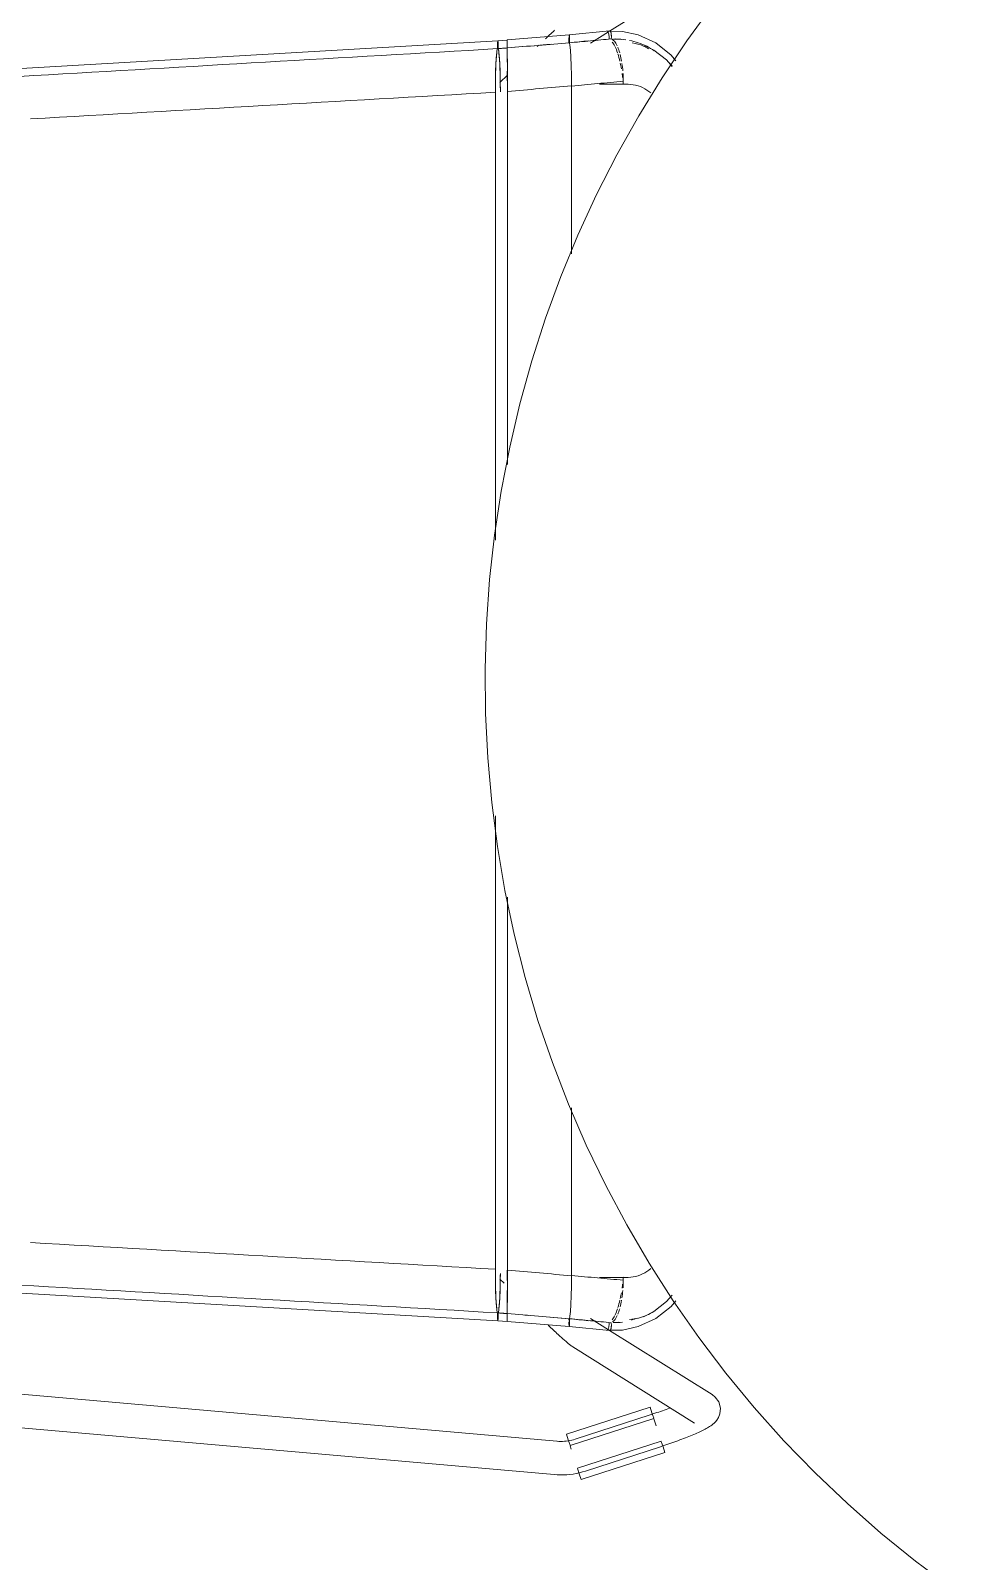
# Model space of a CAD drawing. Header units: millimetres. Extents: x 155927 to 295199, y -4084 to 97293.
# Drawn here: x 159186 to 159516, y 25192 to 25741 of the extents above; entities that cross this region are included whole.
import ezdxf

# ---------------------------------------------------------------- set-up
doc = ezdxf.new("R2010")
doc.units = ezdxf.units.MM
doc.header["$MEASUREMENT"] = 0
doc.layers.add('I-FURN', color=8, linetype='CONTINUOUS', lineweight=9)

msp = doc.modelspace()

# ---------------------------------------------------------------- linework, layer by layer
at = {"layer": 'I-FURN'}
for p, q in [((159393.18, 25740.85), (159429.95, 25763.88)), ((159430.34, 25750.32), (159420.9, 25737.4)), ((159356.53, 25737.67), (159378.73, 25739.49)), ((159371.69, 25739.47), (159371.22, 25739.03)), ((159372.15, 25739.9), (159371.69, 25739.47)), ((159372.6, 25740.32), (159372.15, 25739.9)), ((159373.05, 25740.74), (159372.6, 25740.32)), ((159373.48, 25741.14), (159373.05, 25740.74)), ((159378.68, 25739.25), (159378.66, 25738.95)), ((159378.66, 25738.95), (159378.68, 25739.24)), ((159378.7, 25739.43), (159378.68, 25739.25)), ((159378.68, 25739.24), (159378.7, 25739.43)), ((159378.73, 25739.5), (159378.7, 25739.43)), ((159378.7, 25739.43), (159378.73, 25739.49)), ((159378.73, 25739.5), (159393.22, 25740.92)), ((159378.75, 25739.43), (159378.73, 25739.5)), ((159378.73, 25739.49), (159378.75, 25739.42)), ((159378.78, 25739.24), (159378.75, 25739.43)), ((159378.8, 25738.94), (159378.78, 25739.24)), ((159378.78, 25739.23), (159378.8, 25738.94)), ((159386.36, 25736.58), (159392.81, 25740.62)), ((159397.79, 25740.71), (159392.32, 25740.8)), ((159403.43, 25739.49), (159397.79, 25740.71)), ((159409.75, 25736.59), (159403.43, 25739.49)), ((159021.26, 25718.11), (159353.17, 25737.39)), ((159352.86, 25733.67), (159352.66, 25731.92)), ((159353.07, 25734.56), (159352.86, 25733.67)), ((159353.07, 25736.47), (159353.06, 25736.02)), ((159353.06, 25736.02), (159353.06, 25735.53)), ((159353.06, 25735.53), (159353.06, 25735.03)), ((159353.06, 25735.03), (159353.07, 25734.56)), ((159353.09, 25736.85), (159353.07, 25736.47)), ((159353.11, 25737.14), (159353.09, 25736.85)), ((159353.14, 25737.33), (159353.11, 25737.14)), ((159353.17, 25737.39), (159353.14, 25737.33)), ((159356.53, 25737.66), (159353.17, 25737.4)), ((159353.19, 25737.33), (159353.17, 25737.39)), ((159353.22, 25737.14), (159353.19, 25737.33)), ((159353.24, 25736.84), (159353.22, 25737.14)), ((159353.26, 25736.46), (159353.24, 25736.84)), ((159353.27, 25736.01), (159353.26, 25736.46)), ((159353.28, 25735.52), (159353.27, 25736.01)), ((159353.27, 25734.55), (159353.28, 25735.02)), ((159353.48, 25733.65), (159353.27, 25734.55)), ((159353.28, 25735.02), (159353.28, 25735.52)), ((159353.67, 25731.9), (159353.48, 25733.65)), ((159356.5, 25733.93), (159356.49, 25732.18)), ((159356.49, 25732.17), (159356.5, 25733.92)), ((159356.53, 25737.67), (159356.52, 25737.6)), ((159356.52, 25737.6), (159356.53, 25737.66)), ((159356.52, 25737.41), (159356.52, 25737.6)), ((159356.52, 25737.6), (159356.52, 25737.41)), ((159356.52, 25737.11), (159356.52, 25737.41)), ((159356.52, 25737.41), (159356.52, 25737.12)), ((159356.52, 25737.12), (159356.52, 25736.73)), ((159356.52, 25736.73), (159356.52, 25737.11)), ((159356.52, 25736.28), (159356.52, 25736.73)), ((159356.52, 25736.73), (159356.52, 25736.28)), ((159356.52, 25735.79), (159356.52, 25736.28)), ((159356.52, 25736.28), (159356.52, 25735.79)), ((159356.52, 25735.29), (159356.52, 25735.79)), ((159356.52, 25735.79), (159356.52, 25735.29)), ((159356.52, 25734.82), (159356.52, 25735.29)), ((159356.52, 25735.29), (159356.52, 25734.82)), ((159356.53, 25737.6), (159356.53, 25737.67)), ((159356.53, 25737.66), (159356.53, 25737.6)), ((159356.53, 25737.6), (159356.53, 25737.41)), ((159356.53, 25737.42), (159356.53, 25737.6)), ((159356.53, 25737.12), (159356.53, 25737.42)), ((159356.53, 25737.41), (159356.53, 25737.12)), ((159356.53, 25737.12), (159356.53, 25736.74)), ((159356.53, 25736.74), (159356.53, 25737.12)), ((159356.53, 25736.74), (159356.53, 25736.29)), ((159356.53, 25736.29), (159356.53, 25736.74)), ((159356.53, 25736.29), (159356.53, 25735.8)), ((159356.53, 25735.8), (159356.53, 25736.29)), ((159356.53, 25735.8), (159356.53, 25735.3)), ((159356.53, 25735.3), (159356.53, 25735.8)), ((159356.53, 25735.3), (159356.53, 25734.83)), ((159356.53, 25734.83), (159356.53, 25735.3)), ((159356.53, 25734.83), (159356.55, 25733.94)), ((159356.55, 25733.94), (159356.53, 25734.83)), ((159356.55, 25733.94), (159356.56, 25732.2)), ((159356.56, 25732.2), (159356.55, 25733.94)), ((159367.77, 25735.76), (159367.26, 25735.28)), ((159370.74, 25738.58), (159370.26, 25738.12)), ((159371.22, 25739.03), (159370.74, 25738.58)), ((159378.63, 25738.12), (159378.62, 25737.63)), ((159378.62, 25737.63), (159378.63, 25738.12)), ((159378.62, 25737.63), (159378.63, 25737.13)), ((159378.63, 25737.13), (159378.62, 25737.63)), ((159378.64, 25738.57), (159378.63, 25738.12)), ((159378.63, 25738.12), (159378.64, 25738.57)), ((159378.63, 25737.13), (159378.63, 25736.66)), ((159378.63, 25736.66), (159378.63, 25737.13)), ((159378.81, 25738.56), (159378.8, 25738.94)), ((159378.8, 25738.94), (159378.81, 25738.55)), ((159378.83, 25738.11), (159378.81, 25738.56)), ((159378.81, 25738.55), (159378.83, 25738.1)), ((159378.82, 25736.65), (159378.83, 25737.12)), ((159378.83, 25737.11), (159378.82, 25736.64)), ((159379.01, 25735.76), (159378.82, 25736.65)), ((159378.82, 25736.64), (159379.01, 25735.76)), ((159378.83, 25737.62), (159378.83, 25738.11)), ((159378.83, 25738.1), (159378.83, 25737.61)), ((159378.83, 25737.12), (159378.83, 25737.62)), ((159378.83, 25737.61), (159378.83, 25737.11)), ((159379.01, 25735.76), (159379.19, 25734.04)), ((159379.19, 25734.02), (159379.01, 25735.76)), ((159379.19, 25734.02), (159379.34, 25731.58)), ((159379.34, 25731.54), (159379.19, 25734.02)), ((159409.04, 25734.02), (159405.35, 25735.93)), ((159413.61, 25730.52), (159409.04, 25734.02)), ((159415.28, 25732.26), (159409.75, 25736.59)), ((159420.9, 25737.4), (159411.99, 25724.11)), ((159352.5, 25729.42), (159352.38, 25726.29)), ((159352.66, 25731.92), (159352.5, 25729.42)), ((159353.83, 25729.4), (159353.67, 25731.9)), ((159353.95, 25726.28), (159353.83, 25729.4)), ((159356.49, 25732.18), (159356.48, 25729.68)), ((159356.48, 25729.67), (159356.49, 25732.17)), ((159356.57, 25729.69), (159356.56, 25732.2)), ((159356.56, 25732.19), (159356.57, 25729.69)), ((159356.57, 25729.69), (159356.58, 25726.56)), ((159356.58, 25726.56), (159356.57, 25729.69)), ((159379.34, 25731.54), (159379.45, 25728.51)), ((159379.46, 25728.44), (159379.34, 25731.54)), ((159379.46, 25728.44), (159379.53, 25725)), ((159379.53, 25725.01), (159379.46, 25728.44)), ((159415.56, 25728.19), (159413.61, 25730.52)), ((159416.91, 25730.22), (159415.28, 25732.26)), ((159352.3, 25722.72), (159352.27, 25718.94)), ((159352.38, 25726.29), (159352.3, 25722.72)), ((159356.58, 25725), (159353.91, 25722.43)), ((159354.03, 25722.73), (159353.95, 25726.28)), ((159354.06, 25719.05), (159354.03, 25722.73)), ((159356.46, 25723), (159356.47, 25726.55)), ((159356.47, 25726.55), (159356.46, 25723)), ((159356.58, 25726.56), (159356.59, 25722.99)), ((159356.59, 25722.99), (159356.58, 25726.56)), ((159356.59, 25722.99), (159356.59, 25719.2)), ((159356.59, 25719.2), (159356.59, 25722.99)), ((159379.56, 25721.15), (159379.53, 25724.91)), ((159379.53, 25724.91), (159379.56, 25721.27)), ((159398.11, 25722.85), (159398.11, 25721.8)), ((159411.99, 25724.11), (159403.62, 25710.48)), ((159352.27, 25718.94), (159352.27, 25558.37)), ((159352.27, 25558.37), (159352.27, 25718.94)), ((159356.59, 25719.2), (159356.59, 25585.46)), ((159356.59, 25585.46), (159356.59, 25719.2)), ((159379.56, 25661.03), (159379.56, 25721.15)), ((159379.56, 25721.15), (159379.56, 25661.03)), ((159399.35, 25721.85), (159389.6, 25721.85)), ((159403.62, 25710.48), (159395.79, 25696.52)), ((159395.79, 25696.52), (159388.54, 25682.26)), ((159388.54, 25682.26), (159381.86, 25667.72)), ((159381.86, 25667.72), (159375.76, 25652.93)), ((159375.76, 25652.93), (159370.26, 25637.91)), ((159370.26, 25637.91), (159365.37, 25622.67)), ((159365.37, 25622.67), (159361.09, 25607.26)), ((159361.09, 25607.26), (159357.43, 25591.68)), ((159357.43, 25591.68), (159354.4, 25575.98)), ((159354.4, 25575.98), (159351.99, 25560.16)), ((159351.99, 25560.16), (159350.22, 25544.26)), ((159350.22, 25544.26), (159349.09, 25528.3)), ((159349.09, 25528.3), (159348.6, 25512.31)), ((159348.6, 25512.31), (159348.75, 25496.31)), ((159348.75, 25496.31), (159349.53, 25480.33)), ((159349.53, 25480.33), (159350.96, 25464.39)), ((159350.96, 25464.39), (159353.02, 25448.53)), ((159352.27, 25459.63), (159352.27, 25297.04)), ((159352.27, 25297.04), (159352.27, 25459.63)), ((159353.02, 25448.53), (159355.72, 25432.76)), ((159355.72, 25432.76), (159359.04, 25417.11)), ((159356.59, 25430.41), (159356.59, 25296.77)), ((159356.59, 25296.77), (159356.59, 25430.41)), ((159359.04, 25417.11), (159362.98, 25401.6)), ((159362.98, 25401.6), (159367.55, 25386.27)), ((159367.55, 25386.27), (159372.72, 25371.13)), ((159372.72, 25371.13), (159378.49, 25356.21)), ((159378.49, 25356.21), (159384.86, 25341.53)), ((159379.56, 25294.83), (159379.56, 25354.95)), ((159379.56, 25354.95), (159379.56, 25294.83)), ((159384.86, 25341.53), (159391.81, 25327.12)), ((159391.81, 25327.12), (159399.32, 25313)), ((159399.32, 25313), (159407.4, 25299.19)), ((159021.26, 25297.87), (159353.17, 25278.58)), ((159352.27, 25297.04), (159352.3, 25293.25)), ((159354.03, 25293.24), (159354.06, 25295.5)), ((159356.46, 25292.98), (159356.46, 25296.76)), ((159356.46, 25296.76), (159356.46, 25292.98)), ((159356.59, 25296.77), (159356.59, 25292.99)), ((159356.59, 25292.98), (159356.59, 25296.77)), ((159379.53, 25291.07), (159379.56, 25294.83)), ((159379.56, 25294.71), (159379.53, 25291.07)), ((159407.4, 25299.19), (159416.02, 25285.71)), ((159352.3, 25293.25), (159352.38, 25289.69)), ((159352.38, 25289.69), (159352.5, 25286.56)), ((159353.83, 25286.58), (159353.95, 25289.69)), ((159353.91, 25293.55), (159355.44, 25292.08)), ((159353.95, 25289.69), (159354.03, 25293.24)), ((159356.48, 25286.3), (159356.47, 25289.43)), ((159356.47, 25289.42), (159356.48, 25286.3)), ((159356.58, 25289.42), (159356.57, 25286.29)), ((159356.57, 25286.28), (159356.58, 25289.42)), ((159356.59, 25292.98), (159356.58, 25289.42)), ((159356.58, 25289.42), (159356.59, 25292.98)), ((159379.53, 25290.97), (159379.46, 25287.53)), ((159379.46, 25287.54), (159379.53, 25290.97)), ((159389.6, 25294.12), (159399.35, 25294.12)), ((159398.11, 25294.18), (159398.11, 25293.13)), ((159352.5, 25286.56), (159352.66, 25284.06)), ((159352.66, 25284.06), (159352.86, 25282.31)), ((159353.48, 25282.33), (159353.67, 25284.08)), ((159353.67, 25284.08), (159353.83, 25286.58)), ((159356.49, 25283.8), (159356.48, 25286.3)), ((159356.48, 25286.3), (159356.49, 25283.8)), ((159356.5, 25282.05), (159356.49, 25283.8)), ((159356.49, 25283.8), (159356.5, 25282.05)), ((159356.56, 25283.78), (159356.55, 25282.04)), ((159356.55, 25282.03), (159356.56, 25283.78)), ((159356.57, 25286.28), (159356.56, 25283.79)), ((159356.56, 25283.78), (159356.57, 25286.28)), ((159379.19, 25281.96), (159379.34, 25284.44)), ((159379.34, 25284.4), (159379.19, 25281.96)), ((159379.34, 25284.44), (159379.46, 25287.54)), ((159379.45, 25287.47), (159379.34, 25284.43)), ((159413.61, 25285.46), (159409.04, 25281.96)), ((159415.28, 25283.72), (159409.75, 25279.38)), ((159415.57, 25287.8), (159413.61, 25285.46)), ((159416.92, 25285.77), (159415.28, 25283.72)), ((159416.02, 25285.71), (159425.18, 25272.59)), ((159352.86, 25282.31), (159353.07, 25281.42)), ((159353.07, 25281.42), (159353.06, 25280.95)), ((159353.06, 25280.95), (159353.06, 25280.45)), ((159353.06, 25280.45), (159353.06, 25279.96)), ((159353.06, 25279.96), (159353.07, 25279.51)), ((159353.07, 25279.51), (159353.09, 25279.13)), ((159353.09, 25279.13), (159353.11, 25278.84)), ((159353.11, 25278.84), (159353.14, 25278.65)), ((159353.14, 25278.65), (159353.17, 25278.58)), ((159353.17, 25278.58), (159353.19, 25278.65)), ((159356.53, 25278.31), (159353.17, 25278.58)), ((159353.19, 25278.65), (159353.22, 25278.84)), ((159353.22, 25278.84), (159353.24, 25279.14)), ((159353.24, 25279.14), (159353.26, 25279.52)), ((159353.26, 25279.52), (159353.27, 25279.97)), ((159353.27, 25281.43), (159353.48, 25282.33)), ((159353.28, 25280.96), (159353.27, 25281.43)), ((159353.27, 25279.97), (159353.28, 25280.46)), ((159353.28, 25280.46), (159353.28, 25280.96)), ((159356.52, 25280.69), (159356.52, 25281.16)), ((159356.52, 25281.15), (159356.52, 25280.68)), ((159356.52, 25280.19), (159356.52, 25280.69)), ((159356.52, 25280.68), (159356.52, 25280.19)), ((159356.52, 25279.7), (159356.52, 25280.19)), ((159356.52, 25280.19), (159356.52, 25279.69)), ((159356.52, 25279.25), (159356.52, 25279.7)), ((159356.52, 25279.69), (159356.52, 25279.24)), ((159356.52, 25278.86), (159356.52, 25279.25)), ((159356.52, 25279.24), (159356.52, 25278.86)), ((159356.53, 25278.31), (159356.52, 25278.38)), ((159356.52, 25278.38), (159356.53, 25278.31)), ((159356.55, 25282.04), (159356.53, 25281.15)), ((159356.53, 25281.15), (159356.55, 25282.03)), ((159356.53, 25281.15), (159356.53, 25280.68)), ((159356.53, 25280.68), (159356.53, 25281.15)), ((159356.53, 25280.68), (159356.53, 25280.18)), ((159356.53, 25280.18), (159356.53, 25280.68)), ((159356.53, 25280.18), (159356.53, 25279.69)), ((159356.53, 25279.69), (159356.53, 25280.18)), ((159356.53, 25279.69), (159356.53, 25279.24)), ((159356.53, 25279.24), (159356.53, 25279.69)), ((159356.53, 25279.24), (159356.53, 25278.86)), ((159356.53, 25278.85), (159356.53, 25279.24)), ((159356.53, 25278.86), (159356.53, 25278.57)), ((159356.53, 25278.56), (159356.53, 25278.85)), ((159356.53, 25278.38), (159356.53, 25278.31)), ((159356.53, 25278.31), (159356.53, 25278.37)), ((159356.53, 25278.31), (159378.73, 25276.48)), ((159378.62, 25278.23), (159378.63, 25277.86)), ((159378.63, 25277.86), (159378.62, 25278.23)), ((159378.63, 25279.32), (159378.63, 25278.85)), ((159378.63, 25278.85), (159378.63, 25279.32)), ((159379.01, 25280.22), (159378.82, 25279.33)), ((159378.82, 25279.33), (159379.01, 25280.22)), ((159378.83, 25278.86), (159378.82, 25279.33)), ((159378.82, 25279.33), (159378.83, 25278.86)), ((159378.83, 25278.36), (159378.83, 25278.86)), ((159378.83, 25278.86), (159378.83, 25278.37)), ((159378.83, 25278.37), (159378.83, 25277.88)), ((159378.83, 25277.87), (159378.83, 25278.36)), ((159379.01, 25280.22), (159379.19, 25281.96)), ((159379.19, 25281.94), (159379.01, 25280.22)), ((159392.81, 25275.36), (159386.36, 25279.4)), ((159409.75, 25279.38), (159403.43, 25276.48)), ((159409.04, 25281.96), (159405.35, 25280.05)), ((159374.34, 25235.39), (158949.84, 25272.69)), ((159371.69, 25276.51), (159371.22, 25276.95)), ((159372.15, 25276.08), (159371.69, 25276.51)), ((159372.6, 25275.66), (159372.15, 25276.08)), ((159373.05, 25275.24), (159372.6, 25275.66)), ((159373.48, 25274.84), (159373.05, 25275.24)), ((159373.91, 25274.45), (159373.48, 25274.84)), ((159374.32, 25274.07), (159373.91, 25274.45)), ((159374.72, 25273.7), (159374.32, 25274.07)), ((159375.11, 25273.34), (159374.72, 25273.7)), ((159375.49, 25273), (159375.11, 25273.34)), ((159375.86, 25272.67), (159375.49, 25273)), ((159376.21, 25272.35), (159375.86, 25272.67)), ((159378.63, 25277.86), (159378.64, 25277.41)), ((159378.64, 25277.41), (159378.63, 25277.86)), ((159378.64, 25277.41), (159378.66, 25277.02)), ((159378.66, 25277.03), (159378.64, 25277.41)), ((159378.68, 25276.74), (159378.66, 25277.03)), ((159378.66, 25277.02), (159378.68, 25276.73)), ((159378.7, 25276.55), (159378.68, 25276.74)), ((159378.68, 25276.73), (159378.7, 25276.54)), ((159378.73, 25276.48), (159378.7, 25276.55)), ((159378.7, 25276.54), (159378.73, 25276.48)), ((159378.75, 25276.55), (159378.73, 25276.48)), ((159378.73, 25276.48), (159378.75, 25276.55)), ((159378.73, 25276.48), (159393.22, 25275.06)), ((159378.75, 25276.55), (159378.78, 25276.74)), ((159378.8, 25277.04), (159378.78, 25276.74)), ((159378.78, 25276.74), (159378.8, 25277.03)), ((159378.8, 25277.03), (159378.81, 25277.42)), ((159378.81, 25277.42), (159378.8, 25277.04)), ((159378.83, 25277.88), (159378.81, 25277.42)), ((159378.81, 25277.42), (159378.83, 25277.87)), ((159397.79, 25275.27), (159392.32, 25275.18)), ((159429.95, 25252.1), (159393.18, 25275.13)), ((159403.43, 25276.48), (159397.79, 25275.27)), ((159376.54, 25272.05), (159376.21, 25272.35)), ((159376.87, 25271.77), (159376.54, 25272.05)), ((159377.17, 25271.49), (159376.87, 25271.77)), ((159377.47, 25271.24), (159377.17, 25271.49)), ((159377.75, 25270.99), (159377.47, 25271.24)), ((159378.01, 25270.76), (159377.75, 25270.99)), ((159378.27, 25270.55), (159378.01, 25270.76)), ((159378.51, 25270.35), (159378.27, 25270.55)), ((159378.74, 25270.16), (159378.51, 25270.35)), ((159378.96, 25269.98), (159378.74, 25270.16)), ((159379.18, 25269.8), (159378.96, 25269.98)), ((159379.41, 25269.63), (159379.18, 25269.8)), ((159379.67, 25269.45), (159379.41, 25269.63)), ((159379.99, 25269.23), (159379.67, 25269.45)), ((159379.99, 25269.23), (159423.58, 25241.93)), ((159425.18, 25272.59), (159434.85, 25259.84)), ((158929.97, 25262.39), (159373.29, 25223.44)), ((159434.85, 25259.84), (159445.02, 25247.5)), ((159431.07, 25251.2), (159429.95, 25252.1)), ((159431.07, 25251.2), (159432.3, 25249.47)), ((159407.76, 25247.57), (159377.76, 25237.88)), ((159407.76, 25247.57), (159408.39, 25245.62)), ((159408.39, 25245.62), (159409.03, 25243.64)), ((159409.43, 25245.41), (159408.74, 25245.18)), ((159410.11, 25245.65), (159409.43, 25245.41)), ((159410.79, 25245.88), (159410.11, 25245.65)), ((159411.46, 25246.12), (159410.79, 25245.88)), ((159412.13, 25246.35), (159411.46, 25246.12)), ((159412.79, 25246.59), (159412.13, 25246.35)), ((159413.43, 25246.82), (159412.79, 25246.59)), ((159414.07, 25247.06), (159413.43, 25246.82)), ((159414.69, 25247.29), (159414.07, 25247.06)), ((159432.71, 25245.27), (159432.19, 25243.89)), ((159432.3, 25249.47), (159432.88, 25247.24)), ((159432.88, 25247.24), (159432.71, 25245.27)), ((159445.02, 25247.5), (159455.68, 25235.57)), ((159379.06, 25233.84), (159409.07, 25243.53)), ((159407.72, 25244.85), (159380.91, 25236.14)), ((159408.05, 25244.96), (159407.72, 25244.85)), ((159408.74, 25245.18), (159408.05, 25244.96)), ((159409.9, 25240.95), (159409.1, 25243.43)), ((159427.83, 25239.96), (159427.4, 25239.73)), ((159428.24, 25240.19), (159427.83, 25239.96)), ((159428.64, 25240.42), (159428.24, 25240.19)), ((159429.03, 25240.67), (159428.64, 25240.42)), ((159429.42, 25240.92), (159429.03, 25240.67)), ((159429.81, 25241.2), (159429.42, 25240.92)), ((159430.21, 25241.51), (159429.81, 25241.2)), ((159430.64, 25241.88), (159430.21, 25241.51)), ((159431.1, 25242.35), (159430.64, 25241.88)), ((159431.62, 25242.97), (159431.1, 25242.35)), ((159432.19, 25243.89), (159431.62, 25242.97)), ((159374.37, 25235.39), (159374.34, 25235.39)), ((159375.03, 25235.34), (159374.37, 25235.39)), ((159375.69, 25235.33), (159375.03, 25235.34)), ((159376.35, 25235.34), (159375.69, 25235.33)), ((159377.02, 25235.37), (159376.35, 25235.34)), ((159377.68, 25235.44), (159377.02, 25235.37)), ((159378.33, 25235.52), (159377.68, 25235.44)), ((159378.39, 25235.93), (159377.76, 25237.88)), ((159378.98, 25235.64), (159378.33, 25235.52)), ((159379.03, 25233.96), (159378.39, 25235.93)), ((159379.63, 25235.78), (159378.98, 25235.64)), ((159380.27, 25235.95), (159379.63, 25235.78)), ((159380.91, 25236.14), (159380.27, 25235.95)), ((159411.68, 25235.46), (159381.67, 25225.77)), ((159411.71, 25235.34), (159412.35, 25233.37)), ((159414.09, 25234.33), (159413.36, 25234.08)), ((159414.82, 25234.58), (159414.09, 25234.33)), ((159415.54, 25234.83), (159414.82, 25234.58)), ((159416.26, 25235.08), (159415.54, 25234.83)), ((159416.96, 25235.34), (159416.26, 25235.08)), ((159417.66, 25235.59), (159416.96, 25235.34)), ((159418.35, 25235.85), (159417.66, 25235.59)), ((159419.03, 25236.1), (159418.35, 25235.85)), ((159419.69, 25236.35), (159419.03, 25236.1)), ((159420.35, 25236.61), (159419.69, 25236.35)), ((159420.99, 25236.86), (159420.35, 25236.61)), ((159421.61, 25237.11), (159420.99, 25236.86)), ((159422.22, 25237.36), (159421.61, 25237.11)), ((159422.82, 25237.61), (159422.22, 25237.36)), ((159423.4, 25237.85), (159422.82, 25237.61)), ((159423.96, 25238.09), (159423.4, 25237.85)), ((159424.5, 25238.33), (159423.96, 25238.09)), ((159425.03, 25238.57), (159424.5, 25238.33)), ((159425.54, 25238.81), (159425.03, 25238.57)), ((159426.03, 25239.04), (159425.54, 25238.81)), ((159426.51, 25239.27), (159426.03, 25239.04)), ((159426.96, 25239.5), (159426.51, 25239.27)), ((159427.4, 25239.73), (159426.96, 25239.5)), ((159455.68, 25235.57), (159466.81, 25224.07)), ((159379.47, 25232.58), (159379.09, 25233.74)), ((159412.98, 25231.41), (159382.97, 25221.72)), ((159384.61, 25224.73), (159411.42, 25233.44)), ((159411.88, 25233.59), (159411.42, 25233.44)), ((159412.62, 25233.83), (159411.88, 25233.59)), ((159412.35, 25233.37), (159412.98, 25231.41)), ((159413.36, 25234.08), (159412.62, 25233.83)), ((159373.29, 25223.44), (159374.43, 25223.36)), ((159374.43, 25223.36), (159375.57, 25223.33)), ((159375.57, 25223.33), (159376.71, 25223.34)), ((159376.71, 25223.34), (159377.85, 25223.4)), ((159377.85, 25223.4), (159378.99, 25223.51)), ((159378.99, 25223.51), (159380.12, 25223.66)), ((159380.12, 25223.66), (159381.25, 25223.85)), ((159381.25, 25223.85), (159382.37, 25224.1)), ((159382.34, 25223.68), (159381.71, 25225.65)), ((159382.97, 25221.72), (159382.34, 25223.68)), ((159382.37, 25224.1), (159383.47, 25224.38)), ((159383.47, 25224.38), (159384.56, 25224.71)), ((159384.56, 25224.71), (159384.61, 25224.73)), ((159466.81, 25224.07), (159478.39, 25213.03)), ((159478.39, 25213.03), (159490.4, 25202.46)), ((159490.4, 25202.46), (159502.83, 25192.38)), ((159502.83, 25192.38), (159515.64, 25182.81))]:
    msp.add_line(p, q, dxfattribs=at)
for points, knots in [([(159393.04, 25737.98), (159393.05, 25738.2), (159393.05, 25738.69), (159392.96, 25739.44), (159392.81, 25740.11), (159392.63, 25740.54), (159392.52, 25740.69), (159392.47, 25740.74)], [-1, -1, -1, -1, -0.90625, -0.8125, -0.71875, -0.625, -0.5625, -0.5625, -0.5625, -0.5625]), ([(159393.37, 25740.87), (159393.39, 25740.85), (159393.44, 25740.81), (159393.51, 25740.7), (159393.61, 25740.51), (159393.71, 25740.19), (159393.79, 25739.79), (159393.82, 25739.44), (159393.84, 25739.06), (159393.84, 25738.62), (159393.8, 25738.26), (159393.77, 25738.08)], [0.5555556, 0.5555556, 0.5555556, 0.5555556, 0.5833333, 0.6180556, 0.6527778, 0.7222222, 0.7916667, 0.8263889, 0.8611111, 0.9305556, 1, 1, 1, 1]), ([(159352.27, 25718.94), (159352.27, 25720.22), (159352.29, 25722.76), (159352.37, 25726.37), (159352.49, 25729.54), (159352.71, 25732.9), (159352.92, 25734.28), (159353.07, 25734.56)], [-1, -1, -1, -1, -0.833333, -0.666667, -0.5, -0.333333, 0, 0, 0, 0]), ([(159353.07, 25734.56), (159353.06, 25734.78), (159353.05, 25735.27), (159353.06, 25735.91), (159353.07, 25736.37), (159353.08, 25736.78), (159353.12, 25737.24), (159353.15, 25737.4), (159353.17, 25737.4)], [-1, -1, -1, -1, -0.90625, -0.8125, -0.765625, -0.71875, -0.625, -0.501507, -0.501507, -0.501507, -0.501507]), ([(159353.17, 25737.4), (159353.19, 25737.4), (159353.21, 25737.26), (159353.24, 25736.86), (159353.26, 25736.47), (159353.27, 25736.02), (159353.28, 25735.52), (159353.28, 25735.02), (159353.27, 25734.7), (159353.27, 25734.55)], [-0.5, -0.5, -0.5, -0.5, -0.375, -0.3125, -0.25, -0.1875, -0.125, -0.0625, 0, 0, 0, 0]), ([(159353.27, 25734.55), (159353.41, 25734.26), (159353.62, 25732.87), (159353.84, 25729.52), (159353.96, 25726.36), (159354.04, 25722.8), (159354.06, 25720.29), (159354.06, 25719.05)], [-1, -1, -1, -1, -0.6666667, -0.5, -0.3333333, -0.1666667, -0.003964, -0.003964, -0.003964, -0.003964]), ([(159372.52, 25736.15), (159370.88, 25736.01), (159365.55, 25735.57), (159360.21, 25735.13), (159356.52, 25734.82)], [0.2766114, 0.2766114, 0.2766114, 0.2766114, 0.5, 1, 1, 1, 1]), ([(159393.77, 25738.08), (159394.17, 25737.94), (159394.91, 25737.37), (159395.61, 25736.24), (159395.93, 25735.56)], [0, 0, 0, 0, 0.1666667, 0.3309695, 0.3309695, 0.3309695, 0.3309695]), ([(159400.35, 25737.5), (159402.47, 25737.06), (159405.55, 25736.05), (159408.31, 25734.42), (159409.18, 25733.83)], [0.1763318, 0.1763318, 0.1763318, 0.1763318, 0.3333333, 0.408557, 0.408557, 0.408557, 0.408557]), ([(159407.12, 25734.55), (159406.53, 25734.89), (159404.68, 25735.91), (159402.69, 25736.41), (159401.32, 25736.64)], [0.6175454, 0.6175454, 0.6175454, 0.6175454, 0.6666667, 0.7702374, 0.7702374, 0.7702374, 0.7702374]), ([(159398.11, 25721.8), (159400.49, 25722.01), (159404.1, 25721.38), (159407.1, 25719.45), (159408, 25718.69)], [0, 0, 0, 0, 0.3333333, 0.5, 0.5, 0.5, 0.5]), ([(159353.07, 25281.42), (159352.92, 25281.7), (159352.71, 25283.08), (159352.49, 25286.44), (159352.37, 25289.61), (159352.29, 25293.21), (159352.27, 25295.76), (159352.27, 25297.04)], [-1, -1, -1, -1, -0.666667, -0.5, -0.333333, -0.166667, 0, 0, 0, 0]), ([(159354.06, 25295.5), (159354.04, 25293.47), (159353.99, 25290.25), (159353.84, 25286.46), (159353.62, 25283.11), (159353.41, 25281.71), (159353.27, 25281.43)], [-0.9335619, -0.9335619, -0.9335619, -0.9335619, -0.6666667, -0.5, -0.3333333, 0, 0, 0, 0]), ([(159408, 25297.29), (159407.1, 25296.52), (159404.1, 25294.59), (159400.49, 25293.96), (159398.11, 25294.18)], [0.5, 0.5, 0.5, 0.5, 0.6666667, 1, 1, 1, 1]), ([(159353.17, 25278.58), (159353.15, 25278.58), (159353.12, 25278.72), (159353.09, 25279.11), (159353.07, 25279.49), (159353.06, 25279.95), (159353.05, 25280.45), (159353.06, 25280.95), (159353.06, 25281.27), (159353.07, 25281.42)], [-0.498493, -0.498493, -0.498493, -0.498493, -0.375, -0.3125, -0.25, -0.1875, -0.125, -0.0625, 0, 0, 0, 0]), ([(159395.94, 25280.44), (159395.62, 25279.75), (159395.06, 25278.79), (159394.46, 25278.34), (159394.23, 25278.19)], [0.6666667, 0.6666667, 0.6666667, 0.6666667, 0.8333333, 0.9338435, 0.9338435, 0.9338435, 0.9338435]), ([(159409.02, 25281.96), (159408.19, 25281.45), (159405.47, 25279.87), (159402.49, 25279.27), (159400.38, 25278.99)], [-0.4024189, -0.4024189, -0.4024189, -0.4024189, -0.3333333, -0.1789981, -0.1789981, -0.1789981, -0.1789981]), ([(159393.77, 25277.9), (159393.79, 25277.75), (159393.83, 25277.47), (159393.84, 25277.04), (159393.83, 25276.67), (159393.81, 25276.38), (159393.78, 25276.11), (159393.73, 25275.86), (159393.66, 25275.63), (159393.6, 25275.44), (159393.5, 25275.24), (159393.41, 25275.14), (159393.37, 25275.11)], [0, 0, 0, 0, 0.0555556, 0.1111111, 0.1666667, 0.1944444, 0.2222222, 0.2777778, 0.3055556, 0.3333333, 0.3888889, 0.4444444, 0.4444444, 0.4444444, 0.4444444])]:
    msp.add_open_spline(points, degree=3, knots=knots, dxfattribs=at)
for points in [[(159353.07, 25734.56), (159297.66, 25731.34), (159186.9, 25724.9), (159076.31, 25718.46), (159021.07, 25715.24)], [(159353.07, 25734.56), (159353.64, 25734.6), (159354.8, 25734.69), (159355.96, 25734.78), (159356.53, 25734.83)], [(159353.27, 25734.55), (159353.81, 25734.6), (159354.89, 25734.69), (159355.98, 25734.78), (159356.52, 25734.82)], [(159378.82, 25736.64), (159375.11, 25736.34), (159367.69, 25735.74), (159360.25, 25735.13), (159356.53, 25734.83)], [(159378.82, 25736.65), (159381.34, 25736.89), (159386.38, 25737.36), (159391.33, 25737.84), (159393.77, 25738.08)], [(159378.82, 25736.68), (159381.13, 25736.91), (159383.44, 25737.14), (159385.72, 25737.36)], [(159395.09, 25735.5), (159394.77, 25736.13), (159394.46, 25736.53), (159394.13, 25736.86)], [(159397.29, 25737.85), (159396.4, 25737.96), (159395.5, 25737.98), (159394.6, 25737.98)], [(159396.05, 25733.07), (159395.78, 25733.88), (159395.5, 25734.69), (159395.2, 25735.25)], [(159395.31, 25738.05), (159396.57, 25738.03), (159397.83, 25737.94), (159399.07, 25737.75)], [(159396.14, 25735.08), (159396.39, 25734.49), (159396.62, 25733.83), (159396.83, 25733.1)], [(159396.89, 25730.03), (159396.68, 25730.95), (159396.45, 25731.9), (159396.2, 25732.75)], [(159397.01, 25732.43), (159397.2, 25731.69), (159397.36, 25730.88), (159397.51, 25730.05)], [(159397.43, 25727.37), (159397.31, 25728.05), (159397.18, 25728.71), (159397.04, 25729.37)], [(159397.64, 25729.2), (159397.77, 25728.35), (159397.88, 25727.47), (159397.94, 25726.56)], [(159414.44, 25729.58), (159414.84, 25729.16), (159415.23, 25728.71), (159415.61, 25728.25)], [(159379.56, 25721.15), (159382.69, 25721.45), (159388.94, 25722.04), (159395.08, 25722.59), (159398.11, 25722.85)], [(159397.87, 25724.26), (159397.82, 25724.74), (159397.76, 25725.21), (159397.69, 25725.67)], [(159398.01, 25725.63), (159398.07, 25724.72), (159398.1, 25723.79), (159398.11, 25722.85)], [(159185.78, 25709.35), (159241.24, 25712.55), (159296.75, 25715.74), (159352.27, 25718.94)], [(159356.59, 25719.2), (159360.42, 25719.55), (159364.25, 25719.89), (159368.08, 25720.24)], [(159368.08, 25720.24), (159371.91, 25720.58), (159375.73, 25720.92), (159379.56, 25721.27)], [(159398.11, 25721.8), (159398.61, 25721.84), (159399.12, 25721.86), (159399.63, 25721.86)], [(159352.27, 25297.04), (159296.75, 25300.23), (159241.22, 25303.43), (159185.78, 25306.62)], [(159353.07, 25281.42), (159297.66, 25284.64), (159186.9, 25291.08), (159076.31, 25297.52), (159021.07, 25300.74)], [(159368.08, 25295.74), (159364.25, 25296.09), (159360.42, 25296.43), (159356.59, 25296.77)], [(159379.56, 25294.71), (159375.74, 25295.05), (159371.91, 25295.4), (159368.08, 25295.74)], [(159379.56, 25294.83), (159382.69, 25294.52), (159388.94, 25293.93), (159395.08, 25293.39), (159398.11, 25293.13)], [(159397.94, 25289.41), (159397.87, 25288.51), (159397.76, 25287.63), (159397.64, 25286.78)], [(159397.69, 25290.29), (159397.76, 25290.77), (159397.81, 25291.24), (159397.86, 25291.72)], [(159398.11, 25293.13), (159398.1, 25292.18), (159398.07, 25291.25), (159398.01, 25290.34)], [(159399.63, 25294.13), (159399.12, 25294.12), (159398.61, 25294.13), (159398.11, 25294.18)], [(159396.19, 25283.35), (159396.44, 25284.15), (159396.67, 25285.03), (159396.89, 25285.95)], [(159397.51, 25285.92), (159397.36, 25285.08), (159397.2, 25284.28), (159397.01, 25283.54)], [(159397.04, 25286.61), (159397.18, 25287.25), (159397.32, 25287.91), (159397.44, 25288.59)], [(159353.07, 25281.42), (159353.64, 25281.37), (159354.8, 25281.28), (159355.96, 25281.19), (159356.53, 25281.15)], [(159353.27, 25281.43), (159353.28, 25280.83), (159353.28, 25279.32), (159353.2, 25278.58), (159353.17, 25278.58)], [(159353.27, 25281.43), (159353.81, 25281.38), (159354.89, 25281.29), (159355.98, 25281.2), (159356.52, 25281.16)], [(159378.82, 25279.33), (159375.11, 25279.64), (159367.69, 25280.24), (159360.25, 25280.84), (159356.53, 25281.15)], [(159364.07, 25280.53), (159363.66, 25280.56), (159363.25, 25280.6), (159362.84, 25280.63)], [(159378.63, 25279.32), (159374.99, 25279.62), (159371.34, 25279.93), (159367.68, 25280.23)], [(159378.63, 25279.32), (159381.01, 25279.08), (159383.37, 25278.85), (159385.72, 25278.61)], [(159378.82, 25279.33), (159381.34, 25279.09), (159386.38, 25278.61), (159391.33, 25278.13), (159393.77, 25277.9)], [(159394.13, 25278.91), (159394.45, 25279.31), (159394.78, 25279.83), (159395.09, 25280.48)], [(159395.2, 25280.73), (159395.5, 25281.36), (159395.77, 25282.1), (159396.04, 25282.92)], [(159396.83, 25282.87), (159396.62, 25282.15), (159396.39, 25281.51), (159396.14, 25280.91)], [(159401.02, 25278.86), (159401.75, 25279.06), (159402.46, 25279.3), (159403.17, 25279.56)], [(159392.47, 25275.24), (159392.52, 25275.28), (159392.61, 25275.41), (159392.74, 25275.7), (159392.86, 25276.09), (159392.95, 25276.54), (159393.02, 25277.04), (159393.05, 25277.53), (159393.05, 25277.85), (159393.04, 25278)], [(159397.77, 25278.07), (159396.69, 25277.96), (159395.6, 25277.95), (159394.51, 25277.97)], [(159394.6, 25277.93), (159395.26, 25277.95), (159395.91, 25277.98), (159396.55, 25278.04)]]:
    msp.add_open_spline(points, degree=3, dxfattribs=at)

doc.saveas('drawing.dxf')
